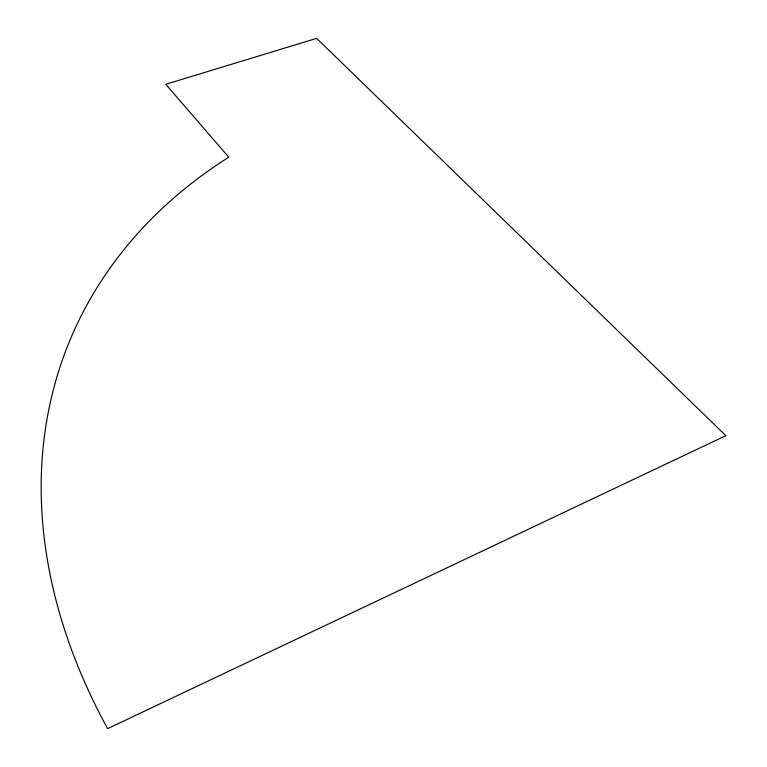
<?xml version="1.0" encoding="UTF-8"?>
<svg xmlns="http://www.w3.org/2000/svg" width="767" height="767" viewBox="0 0 767 767"><rect width="100%" height="100%" fill="white"/><g stroke="black" fill="none" stroke-linecap="round" stroke-linejoin="round"><path stroke-width="1.15" d="M725.822 435.675L107.62 728.65A731.21 517.907 22.9 0 1 228.777 157.177L165.777 84.303L316.646 38.35L725.822 435.675"/></g></svg>
